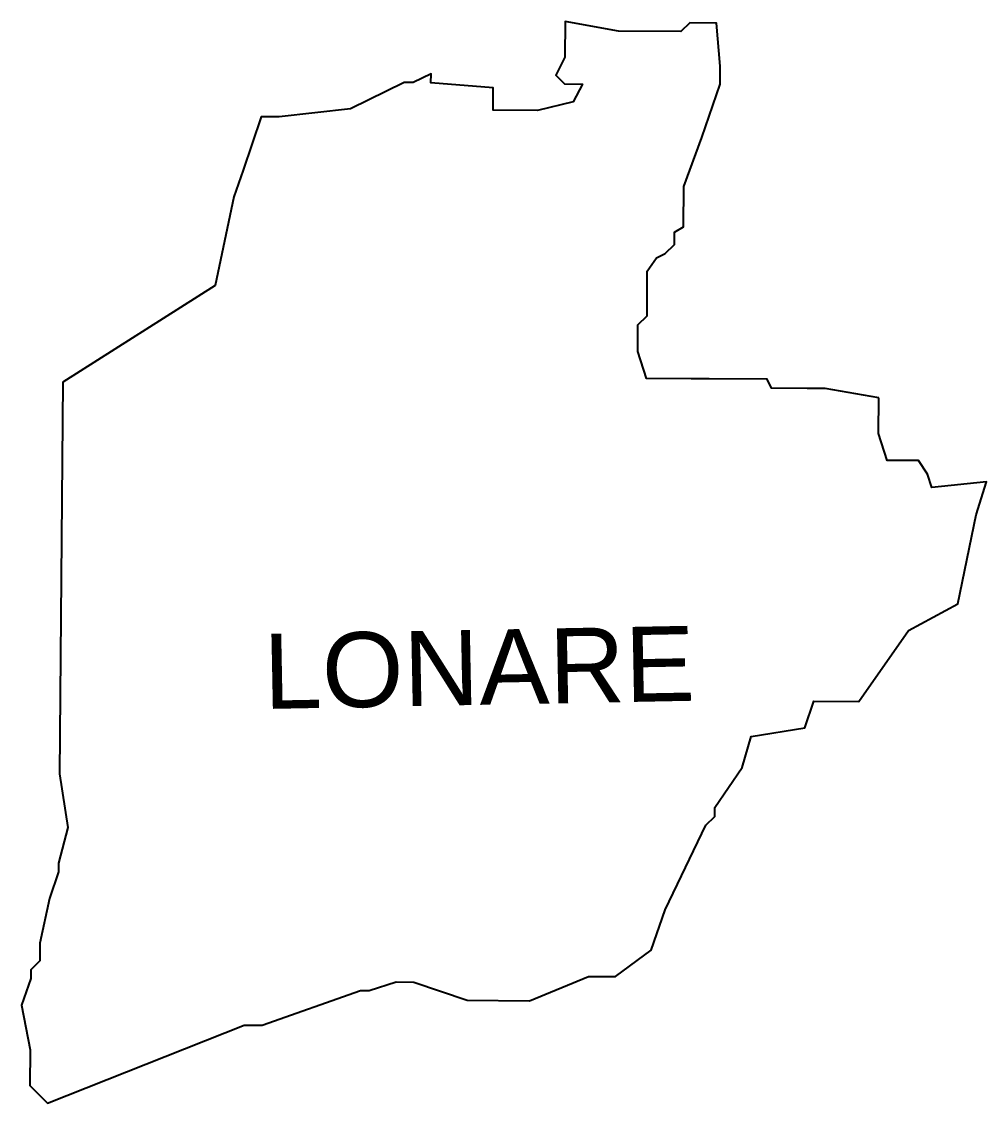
# Model space of a CAD drawing. Header units: metres. Extents: x 274205 to 276640, y 2065777 to 2067668.
# Drawn here: x 275242 to 276640, y 2065935 to 2067502 of the extents above; entities that cross this region are included whole.
import ezdxf

# ---------------------------------------------------------------- set-up
doc = ezdxf.new("R2010")
doc.units = ezdxf.units.M
doc.header["$MEASUREMENT"] = 0
doc.layers.add('VILLAGE BOUNDRY', color=10, linetype='Continuous')
doc.layers.add('VILLAGE NAME', color=250, linetype='Continuous')
doc.styles.get("Standard").update_dxf_attribs({"font": 'simplex.shx'})

msp = doc.modelspace()

# ---------------------------------------------------------------- linework, layer by layer
at = {"layer": 'VILLAGE BOUNDRY'}
msp.add_lwpolyline([(276483.9, 2066957.1), (276406.3, 2066970.6), (276380.4, 2066970.6), (276328.7, 2066971.2), (276322.3, 2066984.1), (276238.1, 2066984.8), (276212.2, 2066984.9), (276147.5, 2066985.4), (276134.9, 2067024.3), (276135.1, 2067063.2), (276148.2, 2067076), (276148.6, 2067140.7), (276161.7, 2067160.1), (276174.7, 2067166.4), (276187.8, 2067179.3), (276187.8, 2067197.2), (276200.9, 2067205.1), (276201.3, 2067263.3), (276227.8, 2067334.3), (276254.2, 2067411.8), (276254.2, 2067437.7), (276249, 2067500.4), (276210.2, 2067500.7), (276197.2, 2067487.9), (276106.9, 2067488.7), (276029.6, 2067502.4), (276029.1, 2067450.7), (276015.9, 2067425), (276028.8, 2067412), (276054.5, 2067411.8), (276041.4, 2067386.1), (275989.7, 2067373.7), (275925.2, 2067374.3), (275925.5, 2067406.5), (275835.2, 2067413.8), (275835.3, 2067426.7), (275809.4, 2067414), (275796.5, 2067414.1), (275718.7, 2067376.1), (275615.3, 2067364.2), (275589.5, 2067364.4), (275563, 2067287.2), (275549.8, 2067248.6), (275522.8, 2067119.8), (275302.1, 2066979.8), (275297, 2066412), (275309.2, 2066334.4), (275295.8, 2066283), (275295.7, 2066270), (275282.5, 2066231.4), (275268.9, 2066167), (275268.7, 2066141.2), (275255.7, 2066128.4), (275255.6, 2066115.5), (275242.3, 2066076.9), (275254.7, 2066012.3), (275254.2, 2065960.7), (275279.8, 2065934.7), (275564.7, 2066048.2), (275590.5, 2066048), (275733, 2066098.3), (275745.9, 2066098.2), (275784.7, 2066110.8), (275810.5, 2066110.5), (275887.7, 2066084), (275978, 2066083.2), (276063.5, 2066118.7), (276102.4, 2066118.4), (276154.4, 2066156.9), (276174.3, 2066215), (276233.4, 2066337.6), (276246.4, 2066350.4), (276246.4, 2066363.3), (276285.8, 2066421.3), (276299.1, 2066466.5), (276376.8, 2066478.9), (276390, 2066517.6), (276454.8, 2066517.2), (276526.7, 2066620.2), (276598.2, 2066658.5), (276625, 2066787.8), (276639.7, 2066835.4), (276560.6, 2066827.1), (276554.3, 2066846.5), (276541.5, 2066866.1), (276496.2, 2066866.4), (276483.5, 2066905.3)], close=True, dxfattribs=at)

# ---------------------------------------------------------------- texts
at = {"layer": 'VILLAGE NAME', "insert": (275591.7, 2066614.9), "char_height": 108.748, "attachment_point": 1, "rotation": 1.1028}
msp.add_mtext_dynamic_manual_height_columns('{\\fArial|b0|i0|c0|p34;LONARE}', width=726.929, gutter_width=543.7, heights=[0], dxfattribs=at)

doc.saveas('drawing.dxf')
